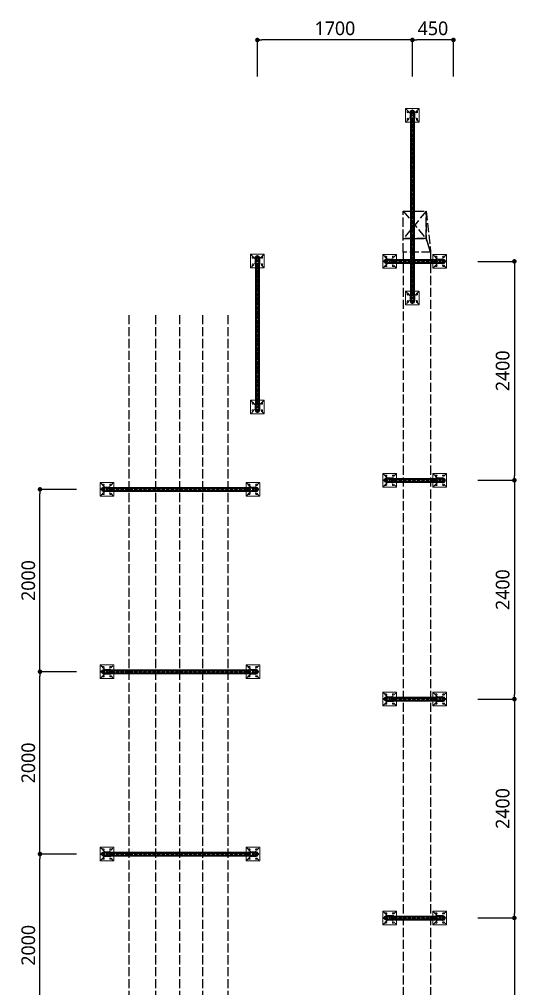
# Model space of a CAD drawing. Header units: millimetres. Extents: x 61566 to 504600, y -69328 to 118800.
# Drawn here: x 94915 to 100368, y 51975 to 62604 of the extents above; entities that cross this region are included whole.
import ezdxf

# ---------------------------------------------------------------- set-up
doc = ezdxf.new("R2010")
doc.units = ezdxf.units.MM
doc.header["$LTSCALE"] = 200
for name, pattern in [('CENTER2', [1.125, 0.75, -0.125, 0.125, -0.125]), ('H6', [6.5, 5, -1.5]), ('phl_thick', [0])]:
    doc.linetypes.add(name, pattern=pattern)
doc.layers.get('DEFPOINTS').update_dxf_attribs({"color": 137})
doc.layers.add('@@P3_P4 환상망 SUPPORT', color=4, linetype='Continuous')
doc.layers.add('DI', color=1, linetype='Continuous')
doc.styles.get("Standard").update_dxf_attribs({"font": 'malgun.ttf'})
doc.styles.add('맑은고딕', font='malgun.ttf')
doc.dimstyles.new('DIM30', dxfattribs={"dimscale": 30, "dimtxt": 3, "dimasz": 1, "dimexe": 0, "dimexo": 0, "dimgap": 1, "dimtad": 1, "dimdec": 0, "dimzin": 0, "dimdsep": 46, "dimtxsty": 'Standard', "dimblk1": 'DOT', "dimblk2": 'DOT', "dimsah": 1, "dimcen": 0, "dimdle": 2, "dimclrd": 1, "dimclre": 1, "dimclrt": 2, "dimadec": 0, "dimazin": 0, "dimtfac": 1, "dimtdec": 0, "dimtix": 1, "dimtmove": 2, "dimatfit": 3, "dimldrblk": 'DOT', "dimfxl": 1, "dimtolj": 1, "dimtzin": 0, "dimarcsym": 0})

# ---------------------------------------------------------------- blocks, each defined once
blk = doc.blocks.new('_DOT')
at = {"color": 0, "linetype": 'ByBlock'}
blk.add_line((-0.5, 0), (-1, 0), dxfattribs=at)
at = {"color": 0, "linetype": 'ByBlock', "const_width": 0.5}
blk.add_lwpolyline([(-0.25, 0, 1), (0.25, 0, 1)], format="xyb", close=True, dxfattribs=at)
blk = doc.blocks.new('*D3227')
at = {"layer": 'DEFPOINTS', "color": 0}
for p in [(95141, 53450), (95540, 53450), (95540, 51450)]:
    blk.add_point(p, dxfattribs=at)
at = {"layer": 'DI', "color": 1, "lineweight": -2}
for p, q in [((95540, 53450), (95141, 53450)), ((95141, 51500), (95141, 53400)), ((95540, 51450), (95141, 51450))]:
    blk.add_line(p, q, dxfattribs=at)
at = {"layer": 'DI', "color": 1, "linetype": 'ByBlock', "lineweight": -2, "xscale": 50, "yscale": 50, "zscale": 50}
for p, rotation in [((95141, 53450), 90), ((95141, 51450), 270)]:
    blk.add_blockref('_DOT', p, dxfattribs=dict(at, rotation=rotation))
at = {"layer": 'DI', "color": 2, "insert": (95013, 52450), "char_height": 150, "attachment_point": 5, "rotation": 90, "style": '맑은고딕'}
blk.add_mtext('\\A1;2000', dxfattribs=at)
blk = doc.blocks.new('*D3228')
at = {"layer": 'DEFPOINTS', "color": 0}
for p in [(95141, 55450), (95540, 55450), (95540, 53450)]:
    blk.add_point(p, dxfattribs=at)
at = {"layer": 'DI', "color": 1, "lineweight": -2}
for p, q in [((95540, 55450), (95141, 55450)), ((95141, 53500), (95141, 55400)), ((95540, 53450), (95141, 53450))]:
    blk.add_line(p, q, dxfattribs=at)
at = {"layer": 'DI', "color": 1, "linetype": 'ByBlock', "lineweight": -2, "xscale": 50, "yscale": 50, "zscale": 50}
for p, rotation in [((95141, 55450), 90), ((95141, 53450), 270)]:
    blk.add_blockref('_DOT', p, dxfattribs=dict(at, rotation=rotation))
at = {"layer": 'DI', "color": 2, "insert": (95013, 54450), "char_height": 150, "attachment_point": 5, "rotation": 90, "style": '맑은고딕'}
blk.add_mtext('\\A1;2000', dxfattribs=at)
blk = doc.blocks.new('*D3229')
at = {"layer": 'DEFPOINTS', "color": 0}
for p in [(95141, 57450), (95540, 57450), (95540, 55450)]:
    blk.add_point(p, dxfattribs=at)
at = {"layer": 'DI', "color": 1, "lineweight": -2}
for p, q in [((95540, 57450), (95141, 57450)), ((95141, 55500), (95141, 57400)), ((95540, 55450), (95141, 55450))]:
    blk.add_line(p, q, dxfattribs=at)
at = {"layer": 'DI', "color": 1, "linetype": 'ByBlock', "lineweight": -2, "xscale": 50, "yscale": 50, "zscale": 50}
for p, rotation in [((95141, 57450), 90), ((95141, 55450), 270)]:
    blk.add_blockref('_DOT', p, dxfattribs=dict(at, rotation=rotation))
at = {"layer": 'DI', "color": 2, "insert": (95013, 56450), "char_height": 150, "attachment_point": 5, "rotation": 90, "style": '맑은고딕'}
blk.add_mtext('\\A1;2000', dxfattribs=at)
blk = doc.blocks.new('*D3230')
at = {"layer": 'DEFPOINTS', "color": 0}
for p in [(99225, 62378), (99225, 61979), (99675, 61979)]:
    blk.add_point(p, dxfattribs=at)
at = {"layer": 'DI', "color": 1, "lineweight": -2}
for p, q in [((99225, 61979), (99225, 62378)), ((99625, 62378), (99275, 62378)), ((99675, 61979), (99675, 62378))]:
    blk.add_line(p, q, dxfattribs=at)
at = {"layer": 'DI', "color": 1, "linetype": 'ByBlock', "lineweight": -2, "xscale": 50, "yscale": 50, "zscale": 50, "rotation": 180}
blk.add_blockref('_DOT', (99225, 62378), dxfattribs=at)
at = {"layer": 'DI', "color": 1, "linetype": 'ByBlock', "lineweight": -2, "xscale": 50, "yscale": 50, "zscale": 50}
blk.add_blockref('_DOT', (99675, 62378), dxfattribs=at)
at = {"layer": 'DI', "color": 2, "insert": (99450, 62505), "char_height": 150, "attachment_point": 5, "style": '맑은고딕'}
blk.add_mtext('\\A1;450', dxfattribs=at)
blk = doc.blocks.new('*D3231')
at = {"layer": 'DEFPOINTS', "color": 0}
for p in [(97525, 62378), (97525, 61979), (99225, 61979)]:
    blk.add_point(p, dxfattribs=at)
at = {"layer": 'DI', "color": 1, "lineweight": -2}
for p, q in [((97525, 61979), (97525, 62378)), ((99175, 62378), (97575, 62378)), ((99225, 61979), (99225, 62378))]:
    blk.add_line(p, q, dxfattribs=at)
at = {"layer": 'DI', "color": 1, "linetype": 'ByBlock', "lineweight": -2, "xscale": 50, "yscale": 50, "zscale": 50, "rotation": 180}
blk.add_blockref('_DOT', (97525, 62378), dxfattribs=at)
at = {"layer": 'DI', "color": 1, "linetype": 'ByBlock', "lineweight": -2, "xscale": 50, "yscale": 50, "zscale": 50}
blk.add_blockref('_DOT', (99225, 62378), dxfattribs=at)
at = {"layer": 'DI', "color": 2, "insert": (98375, 62505), "char_height": 150, "attachment_point": 5, "style": '맑은고딕'}
blk.add_mtext('\\A1;1700', dxfattribs=at)
blk = doc.blocks.new('*D3244')
at = {"layer": 'DEFPOINTS', "color": 0}
for p in [(99943, 52750), (99943, 50350), (100343, 50350)]:
    blk.add_point(p, dxfattribs=at)
at = {"layer": 'DI', "color": 1, "lineweight": -2}
for p, q in [((99943, 52750), (100343, 52750)), ((100343, 52700), (100343, 50400)), ((99943, 50350), (100343, 50350))]:
    blk.add_line(p, q, dxfattribs=at)
at = {"layer": 'DI', "color": 1, "linetype": 'ByBlock', "lineweight": -2, "xscale": 50, "yscale": 50, "zscale": 50}
for p, rotation in [((100343, 52750), 90), ((100343, 50350), 270)]:
    blk.add_blockref('_DOT', p, dxfattribs=dict(at, rotation=rotation))
at = {"layer": 'DI', "color": 2, "insert": (100215, 51550), "char_height": 150, "attachment_point": 5, "rotation": 90, "style": '맑은고딕'}
blk.add_mtext('\\A1;2400', dxfattribs=at)
blk = doc.blocks.new('*D3245')
at = {"layer": 'DEFPOINTS', "color": 0}
for p in [(99943, 55150), (99943, 52750), (100343, 52750)]:
    blk.add_point(p, dxfattribs=at)
at = {"layer": 'DI', "color": 1, "lineweight": -2}
for p, q in [((99943, 55150), (100343, 55150)), ((100343, 55100), (100343, 52800)), ((99943, 52750), (100343, 52750))]:
    blk.add_line(p, q, dxfattribs=at)
at = {"layer": 'DI', "color": 1, "linetype": 'ByBlock', "lineweight": -2, "xscale": 50, "yscale": 50, "zscale": 50}
for p, rotation in [((100343, 55150), 90), ((100343, 52750), 270)]:
    blk.add_blockref('_DOT', p, dxfattribs=dict(at, rotation=rotation))
at = {"layer": 'DI', "color": 2, "insert": (100215, 53950), "char_height": 150, "attachment_point": 5, "rotation": 90, "style": '맑은고딕'}
blk.add_mtext('\\A1;2400', dxfattribs=at)
blk = doc.blocks.new('*D3246')
at = {"layer": 'DEFPOINTS', "color": 0}
for p in [(99943, 57550), (99943, 55150), (100343, 55150)]:
    blk.add_point(p, dxfattribs=at)
at = {"layer": 'DI', "color": 1, "lineweight": -2}
for p, q in [((99943, 57550), (100343, 57550)), ((100343, 57500), (100343, 55200)), ((99943, 55150), (100343, 55150))]:
    blk.add_line(p, q, dxfattribs=at)
at = {"layer": 'DI', "color": 1, "linetype": 'ByBlock', "lineweight": -2, "xscale": 50, "yscale": 50, "zscale": 50}
for p, rotation in [((100343, 57550), 90), ((100343, 55150), 270)]:
    blk.add_blockref('_DOT', p, dxfattribs=dict(at, rotation=rotation))
at = {"layer": 'DI', "color": 2, "insert": (100215, 56350), "char_height": 150, "attachment_point": 5, "rotation": 90, "style": '맑은고딕'}
blk.add_mtext('\\A1;2400', dxfattribs=at)
blk = doc.blocks.new('*D3247')
at = {"layer": 'DEFPOINTS', "color": 0}
for p in [(99943, 59950), (99943, 57550), (100343, 57550)]:
    blk.add_point(p, dxfattribs=at)
at = {"layer": 'DI', "color": 1, "lineweight": -2}
for p, q in [((99943, 59950), (100343, 59950)), ((100343, 59900), (100343, 57600)), ((99943, 57550), (100343, 57550))]:
    blk.add_line(p, q, dxfattribs=at)
at = {"layer": 'DI', "color": 1, "linetype": 'ByBlock', "lineweight": -2, "xscale": 50, "yscale": 50, "zscale": 50}
for p, rotation in [((100343, 59950), 90), ((100343, 57550), 270)]:
    blk.add_blockref('_DOT', p, dxfattribs=dict(at, rotation=rotation))
at = {"layer": 'DI', "color": 2, "insert": (100215, 58750), "char_height": 150, "attachment_point": 5, "rotation": 90, "style": '맑은고딕'}
blk.add_mtext('\\A1;2400', dxfattribs=at)
blk = doc.blocks.new('A$Cd080613a')
at = {"layer": '@@P3_P4 환상망 SUPPORT', "color": 2, "linetype": 'phl_thick'}
for p, q in [((-20, 4.434), (-18.540497, 4.434)), ((-20, 1.034), (-20, 4.434)), ((-20, 1.034), (-18.540497, 1.034)), ((-18.540497, 4.434), (-11.18034, 4.434)), ((-18.540497, 1.034), (-18.540497, 4.434)), ((-18.540497, 1.034), (-11.18034, 1.034)), ((-13.5, 0), (-13.5, 1.034)), ((-13.5, 0), (-8, 0)), ((-11.18034, 4.434), (-10.999621, 4.526016)), ((-11.18034, 1.034), (-11.18034, 4.434)), ((-11.18034, 1.034), (-8.008727, 1.034)), ((-10.999621, 4.526016), (-10.817799, 4.607405)), ((-10.817799, 4.607405), (-10.635521, 4.678167)), ((-10.635521, 4.678167), (-10.453605, 4.738253)), ((-10.5, -10.466), (-10.5, 0)), ((-10.453605, 4.738253), (-10.273729, 4.787376)), ((-10.309559, 6.434007), (10.309559, 6.434007)), ((-10.273729, 4.787376), (-10.096742, 4.825514)), ((-10.096742, 4.825514), (-9.923378, 4.852767)), ((-9.923378, 4.852767), (-9.754732, 4.869109)), ((-9.754732, 4.869109), (-9.592018, 4.874416)), ((-9.43597, 4.869011), (-9.592018, 4.874416)), ((-9.45, 12.285517), (-8.5, 12.834)), ((-9.45, 12.285517), (-9.425949, 12.285517)), ((-9.45, 6.434), (-9.45, 12.285517)), ((-9.286802, 4.852541), (-9.43597, 4.869011)), ((-9.425949, 12.285517), (-9.225178, 12.382765)), ((-9.425949, 6.434), (-9.425949, 12.285517)), ((-9.14507, 4.825103), (-9.286802, 4.852541)), ((-9.225178, 12.382765), (-9.028632, 12.46982)), ((-9.011345, 4.786714), (-9.14507, 4.825103)), ((-9.028632, 12.46982), (-8.835734, 12.547031)), ((-8.886751, 4.737605), (-9.011345, 4.786714)), ((-8.771402, 4.677806), (-8.886751, 4.737605)), ((-8.835734, 12.547031), (-8.645934, 12.614685)), ((-8.66519, 4.60729), (-8.771402, 4.677806)), ((-8.568009, 4.52603), (-8.66519, 4.60729)), ((-8.645934, 12.614685), (-8.458704, 12.673015)), ((-8.479752, 4.434), (-8.568009, 4.52603)), ((-8.5, 12.834), (8.5, 12.834)), ((-8.383024, 4.342905), (-8.479752, 4.434)), ((-8.479752, 4.434), (8.479752, 4.434)), ((-8.458704, 12.673015), (-8.273532, 12.722205)), ((-8.298335, 4.244727), (-8.383024, 4.342905)), ((-8.225616, 4.140826), (-8.298335, 4.244727)), ((-8.273532, 12.722205), (-8.089918, 12.762387)), ((-8.164452, 4.032743), (-8.225616, 4.140826)), ((-8.114311, 3.921798), (-8.164452, 4.032743)), ((-8.073442, 3.805669), (-8.114311, 3.921798)), ((-8.089918, 12.762387), (-7.907369, 12.793645)), ((-8.041426, 3.683749), (-8.073442, 3.805669)), ((-8.018427, 3.556566), (-8.041426, 3.683749)), ((-8.004602, 3.42465), (-8.018427, 3.556566)), ((-8.006255, 0.977988), (-8.008727, 1.034)), ((-8.004136, 0.924002), (-8.006255, 0.977988)), ((-8.000031, 3.288557), (-8.004602, 3.42465)), ((-8.002394, 0.872075), (-8.004136, 0.924002)), ((-8.001102, 0.822352), (-8.002394, 0.872075)), ((-8.000288, 0.774408), (-8.001102, 0.822352)), ((-8, 0.727727), (-8.000288, 0.774408)), ((-8, -0.157176), (-8, 3.288561)), ((-7.997347, 2.169936), (-8, 2.238707)), ((-7.989459, 2.102767), (-7.997347, 2.169936)), ((-7.976272, 2.037446), (-7.989459, 2.102767)), ((-7.957771, 1.974207), (-7.976272, 2.037446)), ((-7.934047, 1.913249), (-7.957771, 1.974207)), ((-7.905217, 1.854768), (-7.934047, 1.913249)), ((-7.907369, 12.793645), (-7.725397, 12.816016)), ((-7.871396, 1.798956), (-7.905217, 1.854768)), ((-7.832213, 1.745381), (-7.871396, 1.798956)), ((-7.78686, 1.693336), (-7.832213, 1.745381)), ((-7.735268, 1.643293), (-7.78686, 1.693336)), ((-7.677382, 1.595741), (-7.735268, 1.643293)), ((-7.725397, 12.816016), (-7.543511, 12.829488)), ((-7.613221, 1.551128), (-7.677382, 1.595741)), ((-7.54299, 1.509804), (-7.613221, 1.551128)), ((-7.543511, 12.829488), (-7.361216, 12.834)), ((-7.466933, 1.472099), (-7.54299, 1.509804)), ((-7.385253, 1.438355), (-7.466933, 1.472099)), ((-7.298238, 1.408783), (-7.385253, 1.438355)), ((-7.17892, 12.829488), (-7.361216, 12.834)), ((-7.206336, 1.383563), (-7.298238, 1.408783)), ((-7.110023, 1.362871), (-7.206336, 1.383563)), ((-6.997035, 12.816016), (-7.17892, 12.829488)), ((-7.009788, 1.34687), (-7.110023, 1.362871)), ((-6.90625, 1.335597), (-7.009788, 1.34687)), ((-6.815063, 12.793645), (-6.997035, 12.816016)), ((-6.800099, 1.329011), (-6.90625, 1.335597)), ((-6.632514, 12.762387), (-6.815063, 12.793645)), ((-6.691977, 1.327135), (-6.800099, 1.329011)), ((-6.691977, 1.327135), (-6.581325, 1.329907)), ((-6.4489, 12.722205), (-6.632514, 12.762387)), ((-6.581325, 1.329907), (-6.467915, 1.337363)), ((-6.467915, 1.337363), (-6.352408, 1.349526)), ((-6.263728, 12.673015), (-6.4489, 12.722205)), ((-6.352408, 1.349526), (-6.235472, 1.366419)), ((-6.076497, 12.614685), (-6.263728, 12.673015)), ((-6.235472, 1.366419), (-6.117777, 1.387979)), ((-6.117777, 1.387979), (-6, 1.414014)), ((-5.886698, 12.547031), (-6.076497, 12.614685)), ((-6, 1.414014), (-5.30323, 1.57262)), ((-6, -1.216), (-6, 1.414014)), ((-5.6938, 12.46982), (-5.886698, 12.547031)), ((-5.497254, 12.382765), (-5.6938, 12.46982)), ((-5.296482, 12.285517), (-5.497254, 12.382765)), ((-5.30323, 1.57262), (-4.617331, 1.711087)), ((-5.296482, 12.285517), (-4.129467, 12.285517)), ((-5.296482, 6.434), (-5.296482, 12.285517)), ((-4.617331, 1.711087), (-3.940787, 1.829986)), ((-4.129467, 12.285517), (-3.727924, 12.382765)), ((-4.129467, 6.434), (-4.129467, 12.285517)), ((-3.940787, 1.829986), (-3.272149, 1.929801)), ((-3.727924, 12.382765), (-3.334832, 12.46982)), ((-3.334832, 12.46982), (-2.949037, 12.547031)), ((-3.272149, 1.929801), (-2.610019, 2.010935)), ((-2.949037, 12.547031), (-2.569437, 12.614685)), ((-2.610019, 2.010935), (-1.953047, 2.07371)), ((-2.569437, 12.614685), (-2.194977, 12.673015)), ((-2.194977, 12.673015), (-1.824632, 12.722205)), ((-1.953047, 2.07371), (-1.299912, 2.118373)), ((-1.824632, 12.722205), (-1.457404, 12.762387)), ((-1.457404, 12.762387), (-1.092307, 12.793645)), ((-1.299912, 2.118373), (-0.649322, 2.145102)), ((-1.092307, 12.793645), (-0.728363, 12.816016)), ((-0.728363, 12.816016), (-0.364591, 12.829488)), ((-0.649322, 2.145102), (0, 2.154)), ((-0.364591, 12.829488), (0, 12.834)), ((0.364591, 12.829488), (0, 12.834)), ((0.649322, 2.145102), (0, 2.154)), ((0.728363, 12.816016), (0.364591, 12.829488)), ((1.299912, 2.118373), (0.649322, 2.145102)), ((1.092307, 12.793645), (0.728363, 12.816016)), ((1.457404, 12.762387), (1.092307, 12.793645)), ((1.953047, 2.07371), (1.299912, 2.118373)), ((1.824632, 12.722205), (1.457404, 12.762387)), ((2.194977, 12.673015), (1.824632, 12.722205)), ((2.610019, 2.010935), (1.953047, 2.07371)), ((2.569437, 12.614685), (2.194977, 12.673015)), ((2.949037, 12.547031), (2.569437, 12.614685)), ((3.272149, 1.929801), (2.610019, 2.010935)), ((3.334832, 12.46982), (2.949037, 12.547031)), ((3.940787, 1.829986), (3.272149, 1.929801)), ((3.727924, 12.382765), (3.334832, 12.46982)), ((4.129467, 12.285517), (3.727924, 12.382765)), ((4.617331, 1.711087), (3.940787, 1.829986)), ((4.129467, 12.285517), (5.296482, 12.285517)), ((4.129467, 6.434), (4.129467, 12.285517)), ((5.30323, 1.57262), (4.617331, 1.711087)), ((5.296482, 12.285517), (5.517089, 12.391922)), ((5.296482, 6.434), (5.296482, 12.285517)), ((6, 1.414014), (5.30323, 1.57262)), ((5.517089, 12.391922), (5.732653, 12.48604)), ((5.732653, 12.48604), (5.943938, 12.568319)), ((5.943938, 12.568319), (6.151669, 12.639125)), ((6.117777, 1.387979), (6, 1.414014)), ((6, -1.216), (6, 1.414014)), ((6.235472, 1.366419), (6.117777, 1.387979)), ((6.151669, 12.639125), (6.356539, 12.698744)), ((6.352408, 1.349526), (6.235472, 1.366419)), ((6.467915, 1.337363), (6.352408, 1.349526)), ((6.356539, 12.698744), (6.559224, 12.747389)), ((6.581325, 1.329907), (6.467915, 1.337363)), ((6.559224, 12.747389), (6.760381, 12.785202)), ((6.691977, 1.327135), (6.581325, 1.329907)), ((6.691977, 1.327135), (6.800099, 1.329011)), ((6.760381, 12.785202), (6.960663, 12.812253)), ((6.800099, 1.329011), (6.90625, 1.335597)), ((6.90625, 1.335597), (7.009788, 1.34687)), ((6.960663, 12.812253), (7.160721, 12.828542)), ((7.009788, 1.34687), (7.110023, 1.362871)), ((7.110023, 1.362871), (7.206336, 1.383563)), ((7.160721, 12.828542), (7.361216, 12.834)), ((7.206336, 1.383563), (7.298238, 1.408783)), ((7.298238, 1.408783), (7.385253, 1.438355)), ((7.583949, 12.827266), (7.361216, 12.834)), ((7.385253, 1.438355), (7.466933, 1.472099)), ((7.466933, 1.472099), (7.54299, 1.509804)), ((7.54299, 1.509804), (7.613221, 1.551128)), ((7.806234, 12.80717), (7.583949, 12.827266)), ((7.613221, 1.551128), (7.677382, 1.595741)), ((7.677382, 1.595741), (7.735268, 1.643293)), ((7.735268, 1.643293), (7.78686, 1.693336)), ((7.78686, 1.693336), (7.832213, 1.745381)), ((8.028974, 12.773795), (7.806234, 12.80717)), ((7.832213, 1.745381), (7.871395, 1.798957)), ((7.871395, 1.798957), (7.905217, 1.854768)), ((7.905217, 1.854768), (7.934047, 1.913249)), ((7.934047, 1.913249), (7.957771, 1.974207)), ((7.957771, 1.974207), (7.976272, 2.037446)), ((7.976272, 2.037446), (7.989459, 2.102767)), ((7.989459, 2.102767), (7.997347, 2.169936)), ((7.997347, 2.169936), (8, 2.238707)), ((8, 3.288561), (8.004602, 3.42465)), ((8, -0.157176), (8, 3.288561)), ((8, 0.727727), (8.000288, 0.774408)), ((8, 0), (13.5, 0)), ((8.000288, 0.774408), (8.001102, 0.822352)), ((8.001102, 0.822352), (8.002394, 0.872075)), ((8.002394, 0.872075), (8.004128, 0.923982)), ((8.004128, 0.923982), (8.006255, 0.977988)), ((8.004602, 3.42465), (8.018427, 3.556566)), ((8.006255, 0.977988), (8.008727, 1.034)), ((8.008727, 1.034), (20, 1.034)), ((8.018427, 3.556566), (8.041426, 3.683749)), ((8.253062, 12.727113), (8.028974, 12.773795)), ((8.041426, 3.683749), (8.073442, 3.805669)), ((8.073442, 3.805669), (8.114311, 3.921798)), ((8.114311, 3.921798), (8.164452, 4.032743)), ((8.164452, 4.032743), (8.225616, 4.140826)), ((8.225616, 4.140826), (8.298335, 4.244727)), ((8.479397, 12.666988), (8.253062, 12.727113)), ((8.298335, 4.244727), (8.383024, 4.342905)), ((8.383024, 4.342905), (8.4798, 4.433966)), ((8.70889, 12.593179), (8.479397, 12.666988)), ((8.479752, 4.434), (8.567993, 4.526015)), ((9.45, 12.285517), (8.5, 12.834)), ((8.567993, 4.526015), (8.665364, 4.607404)), ((8.665364, 4.607404), (8.772082, 4.678167)), ((8.942483, 12.505333), (8.70889, 12.593179)), ((8.772082, 4.678167), (8.888251, 4.738253)), ((8.888251, 4.738253), (9.013275, 4.787375)), ((9.181157, 12.402978), (8.942483, 12.505333)), ((9.013275, 4.787375), (9.146859, 4.825513)), ((9.146859, 4.825513), (9.288848, 4.852767)), ((9.425949, 12.285517), (9.181157, 12.402978)), ((9.288848, 4.852767), (9.438622, 4.869109)), ((9.425949, 12.285517), (9.45, 12.285517)), ((9.425949, 6.434), (9.425949, 12.285517)), ((9.438622, 4.869109), (9.595039, 4.874416)), ((9.45, 6.434), (9.45, 12.285517)), ((9.757758, 4.869011), (9.595039, 4.874416)), ((9.925931, 4.852541), (9.757758, 4.869011)), ((10.099052, 4.825103), (9.925931, 4.852541)), ((10.276366, 4.786714), (10.099052, 4.825103)), ((10.45592, 4.737606), (10.276366, 4.786714)), ((10.63676, 4.677807), (10.45592, 4.737606)), ((10.5, -10.466), (10.5, 0)), ((10.81822, 4.607291), (10.63676, 4.677807)), ((10.999636, 4.526031), (10.81822, 4.607291)), ((11.18034, 4.434), (10.999636, 4.526031)), ((11.18034, 4.434), (18.540497, 4.434)), ((11.18034, 1.034), (11.18034, 4.434)), ((13.5, 0), (13.5, 1.034)), ((18.540497, 4.434), (20, 4.434)), ((18.540497, 1.034), (18.540497, 4.434)), ((20, 1.034), (20, 4.434)), ((-17.5, -10.466), (-6.800735, -10.466)), ((-17.5, -18.466001), (-17.5, -10.466)), ((-17.5, -18.466001), (17.5, -18.466001)), ((-6.800735, -16.249999), (-6.800735, -10.466)), ((-6.800735, -16.249999), (6.800735, -16.249999)), ((-6, -1.216), (6, -1.216)), ((-5, -20.63), (-5, -18.466001)), ((-4.064, -21.565999), (-5, -20.63)), ((-5, -20.63), (5, -20.63)), ((-4.064, -21.565999), (4.064, -21.565999)), ((4.064, -21.565999), (5, -20.63)), ((5, -20.63), (5, -18.466001)), ((6.800735, -10.466), (17.5, -10.466)), ((6.800735, -16.249999), (6.800735, -10.466)), ((14.5, -18.466001), (14.5, -10.466)), ((17.5, -18.466001), (17.5, -10.466))]:
    blk.add_line(p, q, dxfattribs=at)
for centre, start, end in [((-10.309559, -0.066037), 90.0000006357, 136.1868593859), ((10.309559, -0.066037), 43.8131406141, 89.9999993643)]:
    blk.add_arc(centre, 6.500044, start, end, dxfattribs=at)
for centre, start_param, end_param in [((-6, -0.157176), 3.1415926536, 4.7123889763), ((6, -0.157176), 4.7123889844, 6.2831853072)]:
    blk.add_ellipse(centre, major_axis=(2, 0), ratio=0.529412, start_param=start_param, end_param=end_param, dxfattribs=at)
blk = doc.blocks.new('A$Cbd301f87')
at = {"layer": '@@P3_P4 환상망 SUPPORT', "color": 5, "linetype": 'Continuous', "lineweight": 0, "extrusion": (2.22045e-16, 1, -2.22045e-16)}
for p, q in [((-75, 129), (75, 129)), ((-75, -21), (-75, 129)), ((75, 129), (75, -21)), ((-56.5, 97.5), (-56.5, 90.5)), ((-56.5, 17.5), (-56.5, 10.5)), ((-43.5, 90.5), (-43.5, 97.5)), ((-43.5, 10.5), (-43.5, 17.5)), ((-25, 55), (-25, 92)), ((-21, 55), (-25, 55)), ((-25, 16), (-25, 53)), ((-25, 53), (-21, 53)), ((-21, 92), (-21, 55)), ((-21, 53), (-21, 16)), ((-17, 100), (17, 100)), ((17, 96), (-17, 96)), ((-17, 12), (17, 12)), ((17, 8), (-17, 8)), ((21, 55), (21, 92)), ((25, 55), (21, 55)), ((21, 16), (21, 53)), ((21, 53), (25, 53)), ((25, 92), (25, 55)), ((25, 53), (25, 16)), ((43.5, 97.5), (43.5, 90.5)), ((43.5, 17.5), (43.5, 10.5)), ((56.5, 90.5), (56.5, 97.5)), ((56.5, 10.5), (56.5, 17.5)), ((75, -21), (-75, -21))]:
    blk.add_line(p, q, dxfattribs=at)
at = {"layer": '@@P3_P4 환상망 SUPPORT', "color": 10, "linetype": 'CENTER2', "lineweight": 0, "extrusion": (2.22045e-16, 1, -2.22045e-16)}
for p, q in [((-75, 129), (75, -21)), ((75, 129), (-75, -21))]:
    blk.add_line(p, q, dxfattribs=at)
at = {"layer": '@@P3_P4 환상망 SUPPORT', "color": 5, "linetype": 'Continuous', "lineweight": 0, "extrusion": (-4.93038e-32, -2.22045e-16, -1)}
blk.add_circle((15, 18), 4, dxfattribs=at)
at = {"layer": '@@P3_P4 환상망 SUPPORT', "color": 5, "linetype": 'Continuous', "lineweight": 0}
blk.add_circle((15, 90), 4, dxfattribs=at)
for centre, radius, start, end in [((-50, 97.5), 6.5, 0, 180), ((-50, 90.5), 6.5, 180, 0), ((-50, 17.5), 6.5, 0, 180), ((-50, 10.5), 6.5, 180, 0), ((-17, 92), 4, 90, 180), ((-17, 16), 4, 180, 270), ((17, 92), 4, 0, 90), ((17, 16), 4, 270, 0), ((50, 97.5), 6.5, 0, 180), ((50, 90.5), 6.5, 180, 0), ((50, 17.5), 6.5, 0, 180), ((50, 10.5), 6.5, 180, 0)]:
    blk.add_arc(centre, radius, start, end, dxfattribs=at)
at = {"layer": '@@P3_P4 환상망 SUPPORT', "color": 5, "linetype": 'Continuous', "lineweight": 0, "extrusion": (-4.93038e-32, -2.22045e-16, -1)}
for centre, start, end in [((17, 92), 0, 90), ((17, 16), 270, 0), ((-17, 92), 90, 180), ((-17, 16), 180, 270)]:
    blk.add_arc(centre, 8, start, end, dxfattribs=at)
at = {"layer": '@@P3_P4 환상망 SUPPORT', "color": 2, "linetype": 'Continuous', "xscale": -1}
blk.add_blockref('A$Cd080613a', (0, 100), dxfattribs=at)
at = {"layer": '@@P3_P4 환상망 SUPPORT', "color": 2, "linetype": 'Continuous', "rotation": 180}
blk.add_blockref('A$Cd080613a', (0, 8), dxfattribs=at)
blk = doc.blocks.new('A$C5ad7675c')
at = {"layer": '@@P3_P4 환상망 SUPPORT', "linetype": 'phl_thick'}
for p, q in [((-20.5, 31.329156), (-20.5, 36.1)), ((-20.5, 4.099998), (-20.5, 29.670844)), ((-18, 4.099998), (-18, 36.1)), ((-16.4, 2.5), (16.4, 2.5)), ((-15.6, 41), (-15.1, 41)), ((-15.6, 38.5), (-15.1, 38.5)), ((-13.5, 33.5), (-13.5, 36.9)), ((-13.5, 33.5), (-11, 33.5)), ((-11, 33.5), (-11, 36.9)), ((11, 33.5), (11, 36.9)), ((11, 33.5), (13.5, 33.5)), ((13.5, 33.5), (13.5, 36.9)), ((15.1, 41), (15.6, 41)), ((15.1, 38.5), (15.6, 38.5)), ((18, 4.099998), (18, 36.1)), ((20.5, 31.329156), (20.5, 36.1)), ((20.5, 4.099998), (20.5, 29.670844)), ((-20.5, -29.670845), (-20.5, -4.099998)), ((-20.5, -36.099998), (-20.5, -31.329155)), ((-18, -36.099998), (-18, -4.099998)), ((-16.4, -2.5), (16.4, -2.5)), ((-15.6, -38.5), (-15.1, -38.5)), ((-15.6, -41), (-15.1, -41)), ((-13.5, -33.5), (-11, -33.5)), ((-13.5, -36.900002), (-13.5, -33.5)), ((-11, -36.900002), (-11, -33.5)), ((11, -33.5), (13.5, -33.5)), ((11, -36.900002), (11, -33.5)), ((13.5, -36.900002), (13.5, -33.5)), ((15.1, -38.5), (15.6, -38.5)), ((15.1, -41), (15.6, -41)), ((18, -36.099998), (18, -4.099998)), ((20.5, -29.670845), (20.5, -4.099998)), ((20.5, -36.099998), (20.5, -31.329155))]:
    blk.add_line(p, q, dxfattribs=at)
for centre, radius, start, end in [((-19.25, 31.329156), 1.250001, 180, 213.5573073642), ((-15.6, 36.1), 4.9, 89.9999999125, 180), ((-19.25, 29.670844), 1.25, 146.4426896568, 180), ((-16.4, 4.1), 4.1, 180, 270.0000051939), ((-16.4, -4.1), 4.1, 89.9999948061, 180), ((-20.5, 30.5), 0.25, 326.4426865497, 33.5573134503), ((-15.6, 36.1), 2.4, 90.0000095032, 180), ((-16.4, 4.1), 1.6, 180, 270.0000136712), ((-15.1, 36.9), 4.1, 0, 89.9999998633), ((-15.1, 36.9), 1.6, 0, 90.0000136712), ((15.1, 36.9), 4.1, 90.0000001372, 180), ((15.1, 36.9), 1.6, 89.9999863288, 180), ((15.6, 36.1), 4.9, 0, 90.0000000871), ((15.6, 36.1), 2.4, 0, 89.9999904968), ((16.4, 4.1), 1.6, 269.9999863288, 0), ((16.4, 4.1), 4.1, 269.9999948061, 0), ((16.4, -4.1), 4.1, 0, 90.0000051939), ((20.5, 30.5), 0.25, 146.4426865497, 213.5573134503), ((19.25, 31.329156), 1.25, 326.4426896568, 0), ((19.25, 29.670844), 1.250001, 0, 33.5573073642), ((-19.25, -29.670844), 1.250001, 180.0000580064, 213.5573802197), ((-19.25, -31.329156), 1.25, 146.4426168014, 180), ((-15.6, -36.1), 4.9, 180, 269.9999956273), ((-20.5, -30.5), 0.25, 326.443050827, 33.556949173), ((-16.4, -4.1), 1.6, 89.9999863288, 180), ((-15.6, -36.1), 2.4, 180, 269.9999904968), ((-15.1, -36.9), 1.6, 269.9999863288, 0), ((-15.1, -36.9), 4.1, 269.9999948061, 0), ((15.1, -36.9), 4.1, 180, 270.0000051939), ((15.1, -36.9), 1.6, 180, 270.0000136712), ((15.6, -36.1), 2.4, 270.0000095032, 0), ((15.6, -36.1), 4.9, 270.0000043727, 0), ((16.4, -4.1), 1.6, 0, 90.0000136712), ((20.5, -30.5), 0.25, 146.443050827, 213.556949173), ((19.25, -29.670844), 1.25, 326.4426168014, 0), ((19.25, -31.329156), 1.250001, 0.0000580064, 33.5573802197)]:
    blk.add_arc(centre, radius, start, end, dxfattribs=at)
blk = doc.blocks.new('*U3191')
at = {"layer": '@@P3_P4 환상망 SUPPORT', "linetype": 'phl_thick'}
for p, q in [((-20.5, 0), (-20.5, 1516)), ((-15.6, 0), (-15.6, 1516)), ((-15.1, 0), (-15.1, 1516)), ((-11, 0), (-11, 1516)), ((11, 0), (11, 1516)), ((15.1, 0), (15.1, 1516)), ((15.6, 0), (15.6, 1516)), ((20.5, 0), (20.5, 1516)), ((-7, 1467), (-7, 1483)), ((-7, 1417), (-7, 1433)), ((-7, 1367), (-7, 1383)), ((7, 1467), (7, 1483)), ((7, 1417), (7, 1433)), ((7, 1367), (7, 1383)), ((-7, 1317), (-7, 1333)), ((-7, 1267), (-7, 1283)), ((7, 1317), (7, 1333)), ((7, 1267), (7, 1283)), ((-7, 1217), (-7, 1233)), ((-7, 1167), (-7, 1183)), ((7, 1217), (7, 1233)), ((7, 1167), (7, 1183)), ((-7, 1117), (-7, 1133)), ((-7, 1067), (-7, 1083)), ((7, 1117), (7, 1133)), ((7, 1067), (7, 1083)), ((-7, 1017), (-7, 1033)), ((-7, 967), (-7, 983)), ((7, 1017), (7, 1033)), ((7, 967), (7, 983)), ((-7, 917), (-7, 933)), ((-7, 867), (-7, 883)), ((7, 917), (7, 933)), ((7, 867), (7, 883)), ((-7, 817), (-7, 833)), ((-7, 767), (-7, 783)), ((7, 817), (7, 833)), ((7, 767), (7, 783)), ((-7, 717), (-7, 733)), ((-7, 667), (-7, 683)), ((7, 717), (7, 733)), ((7, 667), (7, 683)), ((-7, 617), (-7, 633)), ((-7, 567), (-7, 583)), ((-7, 517), (-7, 533)), ((7, 617), (7, 633)), ((7, 567), (7, 583)), ((7, 517), (7, 533)), ((-7, 467), (-7, 483)), ((-7, 417), (-7, 433)), ((7, 467), (7, 483)), ((7, 417), (7, 433)), ((-7, 367), (-7, 383)), ((-7, 317), (-7, 333)), ((7, 367), (7, 383)), ((7, 317), (7, 333)), ((-7, 267), (-7, 283)), ((-7, 217), (-7, 233)), ((7, 267), (7, 283)), ((7, 217), (7, 233)), ((-7, 167), (-7, 183)), ((-7, 117), (-7, 133)), ((7, 167), (7, 183)), ((7, 117), (7, 133)), ((-7, 67), (-7, 83)), ((-7, 17), (-7, 33)), ((7, 67), (7, 83)), ((7, 17), (7, 33))]:
    blk.add_line(p, q, dxfattribs=at)
at = {"layer": '@@P3_P4 환상망 SUPPORT', "linetype": 'Continuous'}
for p, q in [((-20.5, 1516), (20.5, 1516)), ((-20.5, 0), (20.5, 0))]:
    blk.add_line(p, q, dxfattribs=at)
at = {"layer": '@@P3_P4 환상망 SUPPORT', "linetype": 'phl_thick'}
for centre, start, end in [((0, 1483.000037), 0.0003062585, 180.0003062585), ((0, 1466.999963), 180.0003062585, 0.0003062585), ((0, 1433.000037), 0.0003062585, 180.0003062585), ((0, 1416.999963), 180.0003062585, 0.0003062585), ((0, 1383.000037), 0.0003062585, 180.0003062585), ((0, 1366.999963), 180.0003062585, 0.0003062585), ((0, 1333.000037), 0.0003062585, 180.0003062585), ((0, 1316.999963), 180.0003062585, 0.0003062585), ((0, 1283.000037), 0.0003062585, 180.0003062585), ((0, 1266.999963), 180.0003062585, 0.0003062585), ((0, 1233.000037), 0.0003062585, 180.0003062585), ((0, 1216.999963), 180.0003062585, 0.0003062585), ((0, 1183.000037), 0.0003062585, 180.0003062585), ((0, 1166.999963), 180.0003062585, 0.0003062585), ((0, 1133.000037), 0.0003062585, 180.0003062585), ((0, 1116.999963), 180.0003062585, 0.0003062585), ((0, 1083.000037), 0.0003062585, 180.0003062585), ((0, 1066.999963), 180.0003062585, 0.0003062585), ((0, 1033.000037), 0.0003062585, 180.0003062585), ((0, 1016.999963), 180.0003062585, 0.0003062585), ((0, 983.000037), 0.0003062585, 180.0003062585), ((0, 966.999963), 180.0003062585, 0.0003062585), ((0, 933.000037), 0.0003062585, 180.0003062585), ((0, 916.999963), 180.0003062585, 0.0003062585), ((0, 883.000037), 0.0003062585, 180.0003062585), ((0, 866.999963), 180.0003062585, 0.0003062585), ((0, 833.000037), 0.0003062585, 180.0003062585), ((0, 816.999963), 180.0003062585, 0.0003062585), ((0, 783.000037), 0.0003062585, 180.0003062585), ((0, 766.999963), 180.0003062585, 0.0003062585), ((0, 733.000037), 0.0003062585, 180.0003062585), ((0, 716.999963), 180.0003062585, 0.0003062585), ((0, 683.000037), 0.0003062585, 180.0003062585), ((0, 666.999963), 180.0003062585, 0.0003062585), ((0, 633.000037), 0.0003062585, 180.0003062585), ((0, 616.999963), 180.0003062585, 0.0003062585), ((0, 583.000037), 0.0003062585, 180.0003062585), ((0, 566.999963), 180.0003062585, 0.0003062585), ((0, 533.000037), 0.0003062585, 180.0003062585), ((0, 516.999963), 180.0003062585, 0.0003062585), ((0, 483.000037), 0.0003062585, 180.0003062585), ((0, 466.999963), 180.0003062585, 0.0003062585), ((0, 433.000037), 0.0003062585, 180.0003062585), ((0, 416.999963), 180.0003062585, 0.0003062585), ((0, 383.000037), 0.0003062585, 180.0003062585), ((0, 366.999963), 180.0003062585, 0.0003062585), ((0, 333.000037), 0.0003062585, 180.0003062585), ((0, 316.999963), 180.0003062585, 0.0003062585), ((0, 283.000037), 0.0003062585, 180.0003062585), ((0, 266.999963), 180.0003062585, 0.0003062585), ((0, 233.000037), 0.0003062585, 180.0003062585), ((0, 216.999963), 180.0003062585, 0.0003062585), ((0, 183.000037), 0.0003062585, 180.0003062585), ((0, 166.999963), 180.0003062585, 0.0003062585), ((0, 133.000037), 0.0003062585, 180.0003062585), ((0, 116.999963), 180.0003062585, 0.0003062585), ((0, 83.000037), 0.0003062585, 180.0003062585), ((0, 66.999963), 180.0003062585, 0.0003062585), ((0, 33.000037), 0.0003062585, 180.0003062585), ((0, 16.999963), 180.0003062585, 0.0003062585)]:
    blk.add_arc(centre, 7, start, end, dxfattribs=at)
blk = doc.blocks.new('*U3192')
at = {"layer": '@@P3_P4 환상망 SUPPORT', "linetype": 'phl_thick'}
for p, q in [((-20.5, 0), (-20.5, 1916)), ((-15.6, 0), (-15.6, 1916)), ((-15.1, 0), (-15.1, 1916)), ((-11, 0), (-11, 1916)), ((11, 0), (11, 1916)), ((15.1, 0), (15.1, 1916)), ((15.6, 0), (15.6, 1916)), ((20.5, 0), (20.5, 1916)), ((-7, 1867), (-7, 1883)), ((-7, 1817), (-7, 1833)), ((7, 1867), (7, 1883)), ((7, 1817), (7, 1833)), ((-7, 1767), (-7, 1783)), ((-7, 1717), (-7, 1733)), ((7, 1767), (7, 1783)), ((7, 1717), (7, 1733)), ((-7, 1667), (-7, 1683)), ((-7, 1617), (-7, 1633)), ((7, 1667), (7, 1683)), ((7, 1617), (7, 1633)), ((-7, 1567), (-7, 1583)), ((-7, 1517), (-7, 1533)), ((7, 1567), (7, 1583)), ((7, 1517), (7, 1533)), ((-7, 1467), (-7, 1483)), ((-7, 1417), (-7, 1433)), ((-7, 1367), (-7, 1383)), ((7, 1467), (7, 1483)), ((7, 1417), (7, 1433)), ((7, 1367), (7, 1383)), ((-7, 1317), (-7, 1333)), ((-7, 1267), (-7, 1283)), ((7, 1317), (7, 1333)), ((7, 1267), (7, 1283)), ((-7, 1217), (-7, 1233)), ((-7, 1167), (-7, 1183)), ((7, 1217), (7, 1233)), ((7, 1167), (7, 1183)), ((-7, 1117), (-7, 1133)), ((-7, 1067), (-7, 1083)), ((7, 1117), (7, 1133)), ((7, 1067), (7, 1083)), ((-7, 1017), (-7, 1033)), ((-7, 967), (-7, 983)), ((7, 1017), (7, 1033)), ((7, 967), (7, 983)), ((-7, 917), (-7, 933)), ((-7, 867), (-7, 883)), ((7, 917), (7, 933)), ((7, 867), (7, 883)), ((-7, 817), (-7, 833)), ((-7, 767), (-7, 783)), ((7, 817), (7, 833)), ((7, 767), (7, 783)), ((-7, 717), (-7, 733)), ((-7, 667), (-7, 683)), ((7, 717), (7, 733)), ((7, 667), (7, 683)), ((-7, 617), (-7, 633)), ((-7, 567), (-7, 583)), ((-7, 517), (-7, 533)), ((7, 617), (7, 633)), ((7, 567), (7, 583)), ((7, 517), (7, 533)), ((-7, 467), (-7, 483)), ((-7, 417), (-7, 433)), ((7, 467), (7, 483)), ((7, 417), (7, 433)), ((-7, 367), (-7, 383)), ((-7, 317), (-7, 333)), ((7, 367), (7, 383)), ((7, 317), (7, 333)), ((-7, 267), (-7, 283)), ((-7, 217), (-7, 233)), ((7, 267), (7, 283)), ((7, 217), (7, 233)), ((-7, 167), (-7, 183)), ((-7, 117), (-7, 133)), ((7, 167), (7, 183)), ((7, 117), (7, 133)), ((-7, 67), (-7, 83)), ((-7, 17), (-7, 33)), ((7, 67), (7, 83)), ((7, 17), (7, 33))]:
    blk.add_line(p, q, dxfattribs=at)
at = {"layer": '@@P3_P4 환상망 SUPPORT', "linetype": 'Continuous'}
for p, q in [((-20.5, 1916), (20.5, 1916)), ((-20.5, 0), (20.5, 0))]:
    blk.add_line(p, q, dxfattribs=at)
at = {"layer": '@@P3_P4 환상망 SUPPORT', "linetype": 'phl_thick'}
for centre, start, end in [((0, 1883.000037), 0.0003062585, 180.0003062585), ((0, 1866.999963), 180.0003062585, 0.0003062585), ((0, 1833.000037), 0.0003062585, 180.0003062585), ((0, 1816.999963), 180.0003062585, 0.0003062585), ((0, 1783.000037), 0.0003062585, 180.0003062585), ((0, 1766.999963), 180.0003062585, 0.0003062585), ((0, 1733.000037), 0.0003062585, 180.0003062585), ((0, 1716.999963), 180.0003062585, 0.0003062585), ((0, 1683.000037), 0.0003062585, 180.0003062585), ((0, 1666.999963), 180.0003062585, 0.0003062585), ((0, 1633.000037), 0.0003062585, 180.0003062585), ((0, 1616.999963), 180.0003062585, 0.0003062585), ((0, 1583.000037), 0.0003062585, 180.0003062585), ((0, 1566.999963), 180.0003062585, 0.0003062585), ((0, 1533.000037), 0.0003062585, 180.0003062585), ((0, 1516.999963), 180.0003062585, 0.0003062585), ((0, 1483.000037), 0.0003062585, 180.0003062585), ((0, 1466.999963), 180.0003062585, 0.0003062585), ((0, 1433.000037), 0.0003062585, 180.0003062585), ((0, 1416.999963), 180.0003062585, 0.0003062585), ((0, 1383.000037), 0.0003062585, 180.0003062585), ((0, 1366.999963), 180.0003062585, 0.0003062585), ((0, 1333.000037), 0.0003062585, 180.0003062585), ((0, 1316.999963), 180.0003062585, 0.0003062585), ((0, 1283.000037), 0.0003062585, 180.0003062585), ((0, 1266.999963), 180.0003062585, 0.0003062585), ((0, 1233.000037), 0.0003062585, 180.0003062585), ((0, 1216.999963), 180.0003062585, 0.0003062585), ((0, 1183.000037), 0.0003062585, 180.0003062585), ((0, 1166.999963), 180.0003062585, 0.0003062585), ((0, 1133.000037), 0.0003062585, 180.0003062585), ((0, 1116.999963), 180.0003062585, 0.0003062585), ((0, 1083.000037), 0.0003062585, 180.0003062585), ((0, 1066.999963), 180.0003062585, 0.0003062585), ((0, 1033.000037), 0.0003062585, 180.0003062585), ((0, 1016.999963), 180.0003062585, 0.0003062585), ((0, 983.000037), 0.0003062585, 180.0003062585), ((0, 966.999963), 180.0003062585, 0.0003062585), ((0, 933.000037), 0.0003062585, 180.0003062585), ((0, 916.999963), 180.0003062585, 0.0003062585), ((0, 883.000037), 0.0003062585, 180.0003062585), ((0, 866.999963), 180.0003062585, 0.0003062585), ((0, 833.000037), 0.0003062585, 180.0003062585), ((0, 816.999963), 180.0003062585, 0.0003062585), ((0, 783.000037), 0.0003062585, 180.0003062585), ((0, 766.999963), 180.0003062585, 0.0003062585), ((0, 733.000037), 0.0003062585, 180.0003062585), ((0, 716.999963), 180.0003062585, 0.0003062585), ((0, 683.000037), 0.0003062585, 180.0003062585), ((0, 666.999963), 180.0003062585, 0.0003062585), ((0, 633.000037), 0.0003062585, 180.0003062585), ((0, 616.999963), 180.0003062585, 0.0003062585), ((0, 583.000037), 0.0003062585, 180.0003062585), ((0, 566.999963), 180.0003062585, 0.0003062585), ((0, 533.000037), 0.0003062585, 180.0003062585), ((0, 516.999963), 180.0003062585, 0.0003062585), ((0, 483.000037), 0.0003062585, 180.0003062585), ((0, 466.999963), 180.0003062585, 0.0003062585), ((0, 433.000037), 0.0003062585, 180.0003062585), ((0, 416.999963), 180.0003062585, 0.0003062585), ((0, 383.000037), 0.0003062585, 180.0003062585), ((0, 366.999963), 180.0003062585, 0.0003062585), ((0, 333.000037), 0.0003062585, 180.0003062585), ((0, 316.999963), 180.0003062585, 0.0003062585), ((0, 283.000037), 0.0003062585, 180.0003062585), ((0, 266.999963), 180.0003062585, 0.0003062585), ((0, 233.000037), 0.0003062585, 180.0003062585), ((0, 216.999963), 180.0003062585, 0.0003062585), ((0, 183.000037), 0.0003062585, 180.0003062585), ((0, 166.999963), 180.0003062585, 0.0003062585), ((0, 133.000037), 0.0003062585, 180.0003062585), ((0, 116.999963), 180.0003062585, 0.0003062585), ((0, 83.000037), 0.0003062585, 180.0003062585), ((0, 66.999963), 180.0003062585, 0.0003062585), ((0, 33.000037), 0.0003062585, 180.0003062585), ((0, 16.999963), 180.0003062585, 0.0003062585)]:
    blk.add_arc(centre, 7, start, end, dxfattribs=at)
blk = doc.blocks.new('*U3193')
at = {"layer": '@@P3_P4 환상망 SUPPORT', "linetype": 'phl_thick'}
for p, q in [((-20.5, 0), (-20.5, 466)), ((-15.6, 0), (-15.6, 466)), ((-15.1, 0), (-15.1, 466)), ((-11, 0), (-11, 466)), ((-7, 417), (-7, 433)), ((7, 417), (7, 433)), ((11, 0), (11, 466)), ((15.1, 0), (15.1, 466)), ((15.6, 0), (15.6, 466)), ((20.5, 0), (20.5, 466)), ((-7, 367), (-7, 383)), ((-7, 317), (-7, 333)), ((7, 367), (7, 383)), ((7, 317), (7, 333)), ((-7, 267), (-7, 283)), ((-7, 217), (-7, 233)), ((7, 267), (7, 283)), ((7, 217), (7, 233)), ((-7, 167), (-7, 183)), ((-7, 117), (-7, 133)), ((7, 167), (7, 183)), ((7, 117), (7, 133)), ((-7, 67), (-7, 83)), ((-7, 17), (-7, 33)), ((7, 67), (7, 83)), ((7, 17), (7, 33))]:
    blk.add_line(p, q, dxfattribs=at)
at = {"layer": '@@P3_P4 환상망 SUPPORT', "linetype": 'Continuous'}
for p, q in [((-20.5, 466), (20.5, 466)), ((-20.5, 0), (20.5, 0))]:
    blk.add_line(p, q, dxfattribs=at)
at = {"layer": '@@P3_P4 환상망 SUPPORT', "linetype": 'phl_thick'}
for centre, start, end in [((0, 433.000037), 0.0003062585, 180.0003062585), ((0, 416.999963), 180.0003062585, 0.0003062585), ((0, 383.000037), 0.0003062585, 180.0003062585), ((0, 366.999963), 180.0003062585, 0.0003062585), ((0, 333.000037), 0.0003062585, 180.0003062585), ((0, 316.999963), 180.0003062585, 0.0003062585), ((0, 283.000037), 0.0003062585, 180.0003062585), ((0, 266.999963), 180.0003062585, 0.0003062585), ((0, 233.000037), 0.0003062585, 180.0003062585), ((0, 216.999963), 180.0003062585, 0.0003062585), ((0, 183.000037), 0.0003062585, 180.0003062585), ((0, 166.999963), 180.0003062585, 0.0003062585), ((0, 133.000037), 0.0003062585, 180.0003062585), ((0, 116.999963), 180.0003062585, 0.0003062585), ((0, 83.000037), 0.0003062585, 180.0003062585), ((0, 66.999963), 180.0003062585, 0.0003062585), ((0, 33.000037), 0.0003062585, 180.0003062585), ((0, 16.999963), 180.0003062585, 0.0003062585)]:
    blk.add_arc(centre, 7, start, end, dxfattribs=at)

msp = doc.modelspace()

# ---------------------------------------------------------------- linework, layer by layer
at = {"layer": 'DEFPOINTS', "linetype": 'H6', "ltscale": 0.1}
for p, q in [((99125, 60050), (99125, 44155.5)), ((99425, 60050), (99425, 44155.5)), ((96116, 59360.1), (96116, 42120)), ((96407, 59360.1), (96407, 42120)), ((96672, 59360.1), (96672, 42120)), ((96924.5, 59360.1), (96924.5, 42120)), ((97199.5, 59360.1), (97199.5, 42120))]:
    msp.add_line(p, q, dxfattribs=at)
for points in [[(99125, 60500), (99375, 60500), (99375, 60200), (99125, 60200), (99125, 60500)], [(99125, 60200), (99125, 60500), (99375, 60200), (99375, 60500), (99125, 60200)], [(99375, 60500), (99425, 60050), (99425, 60050), (99375, 60200), (99375, 60500)], [(99125, 60200), (99375, 60200), (99425, 60050), (99125, 60050), (99125, 60200)]]:
    msp.add_lwpolyline(points, dxfattribs=at)

# ---------------------------------------------------------------- block references
at = {"layer": '@@P3_P4 환상망 SUPPORT', "linetype": 'Continuous', "xscale": -1}
for name, p, rotation in [('A$Cbd301f87', (99225, 61496), 359.9999999999999), ('A$C5ad7675c', (99225, 61550), 359.9999999999999), ('A$Cbd301f87', (97525, 59899.7), 359.9999999999999), ('A$C5ad7675c', (97525, 59953.7), 359.9999999999999), ('A$Cbd301f87', (99029, 59950.3), 89.99999999999987), ('A$C5ad7675c', (98975, 59950.3), 89.99999999999987), ('A$Cbd301f87', (99579, 59950.3), 89.99999999999984), ('A$C5ad7675c', (99525, 59950.3), 89.99999999999984), ('A$Cbd301f87', (99225, 59496), 359.9999999999999), ('A$C5ad7675c', (99225, 59550), 359.9999999999999), ('A$Cbd301f87', (97525, 58299.7), 359.9999999999999), ('A$C5ad7675c', (97525, 58353.7), 359.9999999999999), ('A$Cbd301f87', (99029, 57550.2), 89.99999999999987), ('A$Cbd301f87', (99579, 57550.2), 89.99999999999984), ('A$Cbd301f87', (95929, 57450), 89.9999999999999), ('A$Cbd301f87', (97529, 57450), 89.99999999999987), ('A$C5ad7675c', (98975, 57550.2), 89.99999999999987), ('A$C5ad7675c', (99525, 57550.2), 89.99999999999984), ('A$C5ad7675c', (95875, 57450), 89.9999999999999), ('A$C5ad7675c', (97475, 57450), 89.99999999999987), ('A$Cbd301f87', (95929, 55450), 89.9999999999999), ('A$Cbd301f87', (97529, 55450), 89.99999999999987), ('A$C5ad7675c', (95875, 55450), 89.9999999999999), ('A$C5ad7675c', (97475, 55450), 89.99999999999987), ('A$Cbd301f87', (99029, 55150.2), 89.99999999999987), ('A$C5ad7675c', (98975, 55150.2), 89.99999999999987), ('A$Cbd301f87', (99579, 55150.2), 89.99999999999984), ('A$C5ad7675c', (99525, 55150.2), 89.99999999999984), ('A$Cbd301f87', (95929, 53450), 89.9999999999999), ('A$C5ad7675c', (95875, 53450), 89.9999999999999), ('A$Cbd301f87', (97529, 53450), 89.99999999999987), ('A$C5ad7675c', (97475, 53450), 89.99999999999987), ('A$Cbd301f87', (99029, 52750.2), 89.99999999999987), ('A$C5ad7675c', (98975, 52750.2), 89.99999999999987), ('A$Cbd301f87', (99579, 52750.2), 89.99999999999984), ('A$C5ad7675c', (99525, 52750.2), 89.99999999999984)]:
    msp.add_blockref(name, p, dxfattribs=dict(at, rotation=rotation))
at = {"layer": '@@P3_P4 환상망 SUPPORT', "linetype": 'Continuous'}
for name, p, rotation in [('*U3192', (99225, 61508), 180), ('*U3193', (99017, 59950.3), 270), ('*U3191', (97525, 59911.7), 180), ('*U3193', (99017, 57550.2), 270), ('*U3191', (95917, 57450), 270), ('*U3191', (95917, 55450), 270), ('*U3193', (99017, 55150.2), 270), ('*U3191', (95917, 53450), 270), ('*U3193', (99017, 52750.2), 270)]:
    msp.add_blockref(name, p, dxfattribs=dict(at, rotation=rotation))

# ---------------------------------------------------------------- dimensions: what is measured, and where the dimension line sits
at = {"layer": 'DI'}
for base, p1, p2, picture, middle in [((97525, 62377.6), (99225, 61978.5), (97525, 61978.5), '*D3231', (98375, 62505.5)), ((99225, 62377.6), (99675, 61978.5), (99225, 61978.5), '*D3230', (99450, 62505.1))]:
    dim = msp.add_linear_dim(base=base, p1=p1, p2=p2, dimstyle='DIM30', override={"dimscale": 50, "dimtxsty": '맑은고딕', "dimldrblk": 'DOT'}, dxfattribs=at)
    dim.commit()
    dim.dimension.update_dxf_attribs({"geometry": picture, "text_midpoint": middle})
for base, p1, p2, angle, picture, middle in [((100342.5, 57550.2), (99943.5, 59950.3), (99943.5, 57550.2), 90, '*D3247', (100215, 58750.2)), ((100342.5, 55150.2), (99943.5, 57550.2), (99943.5, 55150.2), 90, '*D3246', (100215, 56350.2)), ((95140.9, 57450), (95539.9, 55450), (95539.9, 57450), 270, '*D3229', (95013.4, 56450)), ((95140.9, 55450), (95539.9, 53450), (95539.9, 55450), 270, '*D3228', (95013.4, 54450)), ((100342.5, 52750.2), (99943.5, 55150.2), (99943.5, 52750.2), 90, '*D3245', (100215, 53950.2)), ((95140.9, 53450), (95539.9, 51450), (95539.9, 53450), 270, '*D3227', (95013.4, 52450)), ((100342.5, 50350.1), (99943.5, 52750.2), (99943.5, 50350.1), 90, '*D3244', (100215, 51550.1))]:
    dim = msp.add_linear_dim(base=base, p1=p1, p2=p2, angle=angle, dimstyle='DIM30', override={"dimscale": 50, "dimtxsty": '맑은고딕', "dimldrblk": 'DOT'}, dxfattribs=at)
    dim.commit()
    dim.dimension.update_dxf_attribs({"geometry": picture, "text_midpoint": middle})

doc.saveas('drawing.dxf')
